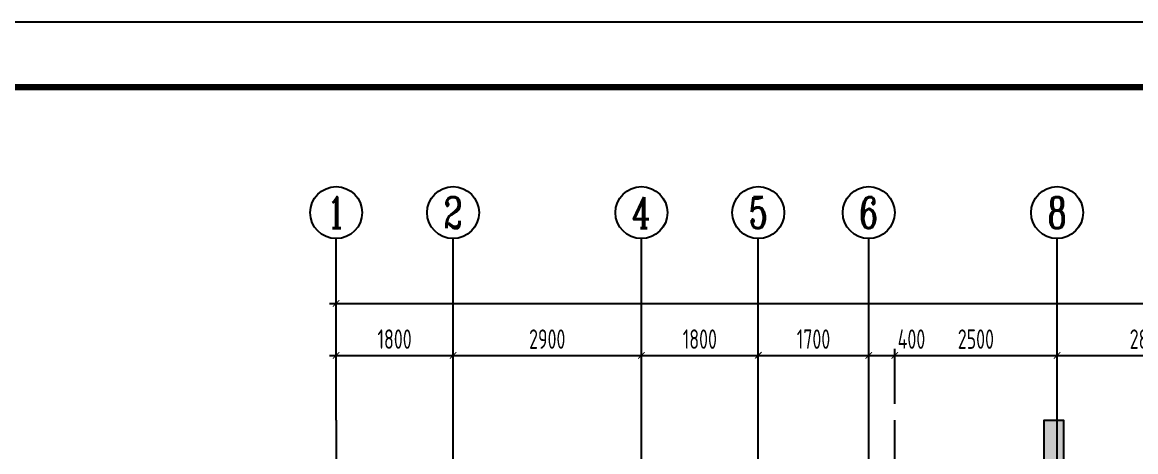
# Model space of a CAD drawing. Extents: x -668857 to 185752, y -270966 to 286822.
# Drawn here: x -323170 to -306025, y 219563 to 226182 of the extents above; entities that cross this region are included whole.
import ezdxf
from ezdxf.enums import TextEntityAlignment as Align

# ---------------------------------------------------------------- set-up
doc = ezdxf.new("R2010")
doc.units = 0
doc.header["$LTSCALE"] = 1000
doc.linetypes.add('DOTE', pattern=[2.42, 2, -0.2, 0.02, -0.2])
doc.layers.get('0').update_dxf_attribs({"linetype": 'CONTINUOUS'})
doc.layers.get('DEFPOINTS').update_dxf_attribs({"linetype": 'CONTINUOUS'})
for name, color, linetype in [('-TK', 7, 'CONTINUOUS'), ('A-AXIS', 1, 'CONTINUOUS'), ('A-DOTE', 10, 'DOTE'), ('AXIS_NUM', 7, 'CONTINUOUS'), ('S-Q墙实线', 6, 'CONTINUOUS'), ('S-Y一般标注', 3, 'CONTINUOUS'), ('底图$0$PUB_HATCH', 252, 'CONTINUOUS')]:
    doc.layers.add(name, color=color, linetype=linetype)
doc.styles.add('TSSD_Axis', font='complex.shx', dxfattribs={"width": 0.7, "bigfont": 'hztxt.shx'})
doc.styles.add('TSSD_DIMENSION', font='Tssdeng.shx', dxfattribs={"width": 0.7, "bigfont": 'tssdchn.shx'})
doc.dimstyles.new('TSSD_100_100', dxfattribs={"dimtxt": 300, "dimasz": 100, "dimexe": 100, "dimexo": 250, "dimgap": 100, "dimtad": 1, "dimdec": 0, "dimzin": 0, "dimdsep": 46, "dimtxsty": 'TSSD_DIMENSION', "dimblk": 'ARCHTICK', "dimcen": 0, "dimdle": 100, "dimclrt": 7, "dimadec": 0, "dimazin": 0, "dimtfac": 1, "dimtdec": 0, "dimtix": 1, "dimtmove": 2, "dimatfit": 3, "dimldrblk": 'ARCHTICK', "dimfxl": 1, "dimtolj": 1, "dimtzin": 0, "dimarcsym": 0})

# ---------------------------------------------------------------- blocks, each defined once
blk = doc.blocks.new('ts_axno')
at = {"color": 0, "linetype": 'ByBlock', "lineweight": -2}
blk.add_circle((0, 0), 0.5, dxfattribs=at)
at = {"color": 0, "linetype": 'ByBlock', "lineweight": -2, "style": 'TSSD_Axis', "width": 0.7}
blk.add_attdef('A', text='', height=0.6, dxfattribs=at).set_placement((0, 0), align=Align.MIDDLE_CENTER)
blk = doc.blocks.new('_ArchTick')
at = {"color": 0, "linetype": 'ByBlock', "const_width": 0.15}
blk.add_lwpolyline([(-0.5, -0.5), (0.5, 0.5)], dxfattribs=at)
blk = doc.blocks.new('*D914')
at = {"layer": 'DEFPOINTS', "color": 0, "transparency": 16777216}
for p in [(6400, 24738), (4600, 23738), (6400, 23738)]:
    blk.add_point(p, dxfattribs=at)
at = {"layer": 'S-Y一般标注', "color": 0, "lineweight": -2, "transparency": 16777216}
for p, q in [((4500, 24738), (6500, 24738)), ((4600, 23988), (4600, 24838)), ((6400, 23988), (6400, 24838))]:
    blk.add_line(p, q, dxfattribs=at)
at = {"layer": 'S-Y一般标注', "color": 0, "lineweight": -2, "transparency": 16777216, "xscale": 100, "yscale": 100, "zscale": 100, "rotation": 180}
blk.add_blockref('_ArchTick', (4600, 24738), dxfattribs=at)
at = {"layer": 'S-Y一般标注', "color": 0, "lineweight": -2, "transparency": 16777216, "xscale": 100, "yscale": 100, "zscale": 100}
blk.add_blockref('_ArchTick', (6400, 24738), dxfattribs=at)
at = {"layer": 'S-Y一般标注', "color": 7, "transparency": 16777216, "insert": (5500, 24988), "char_height": 300, "attachment_point": 5, "style": 'TSSD_DIMENSION'}
blk.add_mtext('\\A1;1800', dxfattribs=at)
blk = doc.blocks.new('*D915')
at = {"layer": 'DEFPOINTS', "color": 0, "transparency": 16777216}
for p in [(9300, 24738), (6400, 23738), (9300, 23738)]:
    blk.add_point(p, dxfattribs=at)
at = {"layer": 'S-Y一般标注', "color": 0, "lineweight": -2, "transparency": 16777216}
for p, q in [((6300, 24738), (9400, 24738)), ((6400, 23988), (6400, 24838)), ((9300, 23988), (9300, 24838))]:
    blk.add_line(p, q, dxfattribs=at)
at = {"layer": 'S-Y一般标注', "color": 0, "lineweight": -2, "transparency": 16777216, "xscale": 100, "yscale": 100, "zscale": 100, "rotation": 180}
blk.add_blockref('_ArchTick', (6400, 24738), dxfattribs=at)
at = {"layer": 'S-Y一般标注', "color": 0, "lineweight": -2, "transparency": 16777216, "xscale": 100, "yscale": 100, "zscale": 100}
blk.add_blockref('_ArchTick', (9300, 24738), dxfattribs=at)
at = {"layer": 'S-Y一般标注', "color": 7, "transparency": 16777216, "insert": (7850, 24988), "char_height": 300, "attachment_point": 5, "style": 'TSSD_DIMENSION'}
blk.add_mtext('\\A1;2900', dxfattribs=at)
blk = doc.blocks.new('*D916')
at = {"layer": 'DEFPOINTS', "color": 0, "transparency": 16777216}
for p in [(11100, 24738), (9300, 23738), (11100, 23738)]:
    blk.add_point(p, dxfattribs=at)
at = {"layer": 'S-Y一般标注', "color": 0, "lineweight": -2, "transparency": 16777216}
for p, q in [((9200, 24738), (11200, 24738)), ((9300, 23988), (9300, 24838)), ((11100, 23988), (11100, 24838))]:
    blk.add_line(p, q, dxfattribs=at)
at = {"layer": 'S-Y一般标注', "color": 0, "lineweight": -2, "transparency": 16777216, "xscale": 100, "yscale": 100, "zscale": 100, "rotation": 180}
blk.add_blockref('_ArchTick', (9300, 24738), dxfattribs=at)
at = {"layer": 'S-Y一般标注', "color": 0, "lineweight": -2, "transparency": 16777216, "xscale": 100, "yscale": 100, "zscale": 100}
blk.add_blockref('_ArchTick', (11100, 24738), dxfattribs=at)
at = {"layer": 'S-Y一般标注', "color": 7, "transparency": 16777216, "insert": (10200, 24988), "char_height": 300, "attachment_point": 5, "style": 'TSSD_DIMENSION'}
blk.add_mtext('\\A1;1800', dxfattribs=at)
blk = doc.blocks.new('*D917')
at = {"layer": 'DEFPOINTS', "color": 0, "transparency": 16777216}
for p in [(12800, 24738), (11100, 23738), (12800, 23738)]:
    blk.add_point(p, dxfattribs=at)
at = {"layer": 'S-Y一般标注', "color": 0, "lineweight": -2, "transparency": 16777216}
for p, q in [((11000, 24738), (12900, 24738)), ((11100, 23988), (11100, 24838)), ((12800, 23988), (12800, 24838))]:
    blk.add_line(p, q, dxfattribs=at)
at = {"layer": 'S-Y一般标注', "color": 0, "lineweight": -2, "transparency": 16777216, "xscale": 100, "yscale": 100, "zscale": 100, "rotation": 180}
blk.add_blockref('_ArchTick', (11100, 24738), dxfattribs=at)
at = {"layer": 'S-Y一般标注', "color": 0, "lineweight": -2, "transparency": 16777216, "xscale": 100, "yscale": 100, "zscale": 100}
blk.add_blockref('_ArchTick', (12800, 24738), dxfattribs=at)
at = {"layer": 'S-Y一般标注', "color": 7, "transparency": 16777216, "insert": (11950, 24988), "char_height": 300, "attachment_point": 5, "style": 'TSSD_DIMENSION'}
blk.add_mtext('\\A1;1700', dxfattribs=at)
blk = doc.blocks.new('*D918')
at = {"layer": 'DEFPOINTS', "color": 0, "transparency": 16777216}
for p in [(13200, 24738), (12800, 23738), (13200, 23738)]:
    blk.add_point(p, dxfattribs=at)
at = {"layer": 'S-Y一般标注', "color": 0, "lineweight": -2, "transparency": 16777216}
for p, q in [((12700, 24738), (13300, 24738)), ((12800, 23988), (12800, 24838)), ((13200, 23988), (13200, 24838))]:
    blk.add_line(p, q, dxfattribs=at)
at = {"layer": 'S-Y一般标注', "color": 0, "lineweight": -2, "transparency": 16777216, "xscale": 100, "yscale": 100, "zscale": 100, "rotation": 180}
blk.add_blockref('_ArchTick', (12800, 24738), dxfattribs=at)
at = {"layer": 'S-Y一般标注', "color": 0, "lineweight": -2, "transparency": 16777216, "xscale": 100, "yscale": 100, "zscale": 100}
blk.add_blockref('_ArchTick', (13200, 24738), dxfattribs=at)
at = {"layer": 'S-Y一般标注', "color": 7, "transparency": 16777216, "insert": (13458, 24988), "char_height": 300, "attachment_point": 5, "style": 'TSSD_DIMENSION'}
blk.add_mtext('\\A1;400', dxfattribs=at)
blk = doc.blocks.new('*D919')
at = {"layer": 'DEFPOINTS', "color": 0, "transparency": 16777216}
for p in [(18500, 24738), (15700, 23738), (18500, 23738)]:
    blk.add_point(p, dxfattribs=at)
at = {"layer": 'S-Y一般标注', "color": 0, "lineweight": -2, "transparency": 16777216}
for p, q in [((15600, 24738), (18600, 24738)), ((15700, 23988), (15700, 24838)), ((18500, 23988), (18500, 24838))]:
    blk.add_line(p, q, dxfattribs=at)
at = {"layer": 'S-Y一般标注', "color": 0, "lineweight": -2, "transparency": 16777216, "xscale": 100, "yscale": 100, "zscale": 100, "rotation": 180}
blk.add_blockref('_ArchTick', (15700, 24738), dxfattribs=at)
at = {"layer": 'S-Y一般标注', "color": 0, "lineweight": -2, "transparency": 16777216, "xscale": 100, "yscale": 100, "zscale": 100}
blk.add_blockref('_ArchTick', (18500, 24738), dxfattribs=at)
at = {"layer": 'S-Y一般标注', "color": 7, "transparency": 16777216, "insert": (17100, 24988), "char_height": 300, "attachment_point": 5, "style": 'TSSD_DIMENSION'}
blk.add_mtext('\\A1;2800', dxfattribs=at)
blk = doc.blocks.new('*D936')
at = {"layer": 'DEFPOINTS', "color": 0, "transparency": 16777216}
for p in [(54600, 25538), (4600, 23738), (54600, 23738)]:
    blk.add_point(p, dxfattribs=at)
at = {"layer": 'S-Y一般标注', "color": 0, "lineweight": -2, "transparency": 16777216}
for p, q in [((4600, 23988), (4600, 25638)), ((54600, 23988), (54600, 25638)), ((4500, 25538), (54700, 25538))]:
    blk.add_line(p, q, dxfattribs=at)
at = {"layer": 'S-Y一般标注', "color": 0, "lineweight": -2, "transparency": 16777216, "xscale": 100, "yscale": 100, "zscale": 100, "rotation": 180}
blk.add_blockref('_ArchTick', (4600, 25538), dxfattribs=at)
at = {"layer": 'S-Y一般标注', "color": 0, "lineweight": -2, "transparency": 16777216, "xscale": 100, "yscale": 100, "zscale": 100}
blk.add_blockref('_ArchTick', (54600, 25538), dxfattribs=at)
at = {"layer": 'S-Y一般标注', "color": 7, "transparency": 16777216, "insert": (29600, 25788), "char_height": 300, "attachment_point": 5, "style": 'TSSD_DIMENSION'}
blk.add_mtext('\\A1;50000', dxfattribs=at)
blk = doc.blocks.new('*D949')
at = {"layer": 'DEFPOINTS', "color": 0, "transparency": 16777216}
for p in [(15700, 24738), (13200, 23738), (15700, 23738)]:
    blk.add_point(p, dxfattribs=at)
at = {"layer": 'S-Y一般标注', "color": 0, "lineweight": -2, "transparency": 16777216}
for p, q in [((13100, 24738), (15800, 24738)), ((13200, 23988), (13200, 24838)), ((15700, 23988), (15700, 24838))]:
    blk.add_line(p, q, dxfattribs=at)
at = {"layer": 'S-Y一般标注', "color": 0, "lineweight": -2, "transparency": 16777216, "xscale": 100, "yscale": 100, "zscale": 100, "rotation": 180}
blk.add_blockref('_ArchTick', (13200, 24738), dxfattribs=at)
at = {"layer": 'S-Y一般标注', "color": 0, "lineweight": -2, "transparency": 16777216, "xscale": 100, "yscale": 100, "zscale": 100}
blk.add_blockref('_ArchTick', (15700, 24738), dxfattribs=at)
at = {"layer": 'S-Y一般标注', "color": 7, "transparency": 16777216, "insert": (14450, 24988), "char_height": 300, "attachment_point": 5, "style": 'TSSD_DIMENSION'}
blk.add_mtext('\\A1;2500', dxfattribs=at)
blk = doc.blocks.new('A1')
blk.add_lwpolyline([(0, 59400), (0, 0), (84100, 0), (84100, 59400)], close=True)
at = {"const_width": 100}
blk.add_lwpolyline([(2500, 58400), (2500, 1000), (83100, 1000), (83100, 58400)], close=True, dxfattribs=at)
blk = doc.blocks.new('20210825.02044469')
at = {"layer": 'A-AXIS'}
for p, q in [((4600, 23738.1), (4600, 26538.1)), ((6400, 23738.1), (6400, 26538.1)), ((9300, 23738.1), (9300, 26538.1)), ((11100, 23738.1), (11100, 26538.1)), ((12800, 23738.1), (12800, 26538.1)), ((15700, 23738.1), (15700, 26538.1))]:
    blk.add_line(p, q, dxfattribs=at)
at = {"layer": 'A-DOTE'}
for p, q in [((4600, 23738.1), (4600, 5400)), ((6400, 12700), (6400, 23738.1)), ((9300, 12700), (9300, 23738.1)), ((11100, 12700), (11100, 23738.1)), ((12800, 15500), (12800, 23738.1)), ((13200, 19400), (13200, 23738.1)), ((15700, 14900.3), (15700, 23738.1))]:
    blk.add_line(p, q, dxfattribs=at)
at = {"layer": 'A-AXIS'}
ref = blk.add_blockref('ts_axno', (4600, 26938.1), dxfattribs=dict(at, xscale=800, yscale=800, zscale=800))
ref.add_attrib('1', '1', dxfattribs={"layer": 'AXIS_NUM', "height": 480, "style": 'TSSD_Axis', "width": 0.7}).set_placement((4600, 26938.1), align=Align.MIDDLE_CENTER)
ref = blk.add_blockref('ts_axno', (6400, 26938.1), dxfattribs=dict(at, xscale=800, yscale=800, zscale=800))
ref.add_attrib('2', '2', dxfattribs={"layer": 'AXIS_NUM', "height": 480, "style": 'TSSD_Axis', "width": 0.7}).set_placement((6400, 26938.1), align=Align.MIDDLE_CENTER)
ref = blk.add_blockref('ts_axno', (9300, 26938.1), dxfattribs=dict(at, xscale=800, yscale=800, zscale=800))
ref.add_attrib('3', '4', dxfattribs={"layer": 'AXIS_NUM', "height": 480, "style": 'TSSD_Axis', "width": 0.7}).set_placement((9300, 26938.1), align=Align.MIDDLE_CENTER)
ref = blk.add_blockref('ts_axno', (11100, 26938.1), dxfattribs=dict(at, xscale=800, yscale=800, zscale=800))
ref.add_attrib('4', '5', dxfattribs={"layer": 'AXIS_NUM', "height": 480, "style": 'TSSD_Axis', "width": 0.7}).set_placement((11100, 26938.1), align=Align.MIDDLE_CENTER)
ref = blk.add_blockref('ts_axno', (12800, 26938.1), dxfattribs=dict(at, xscale=800, yscale=800, zscale=800))
ref.add_attrib('5', '6', dxfattribs={"layer": 'AXIS_NUM', "height": 480, "style": 'TSSD_Axis', "width": 0.7}).set_placement((12800, 26938.1), align=Align.MIDDLE_CENTER)
ref = blk.add_blockref('ts_axno', (15700, 26938.1), dxfattribs=dict(at, xscale=800, yscale=800, zscale=800))
ref.add_attrib('6', '8', dxfattribs={"layer": 'AXIS_NUM', "height": 480, "style": 'TSSD_Axis', "width": 0.7}).set_placement((15700, 26938.1), align=Align.MIDDLE_CENTER)
at = {"layer": 'S-Y一般标注'}
for base, p1, p2, picture, middle in [((54600, 25538.1), (4600, 23738.1), (54600, 23738.1), '*D936', (29600, 25788.1)), ((6400, 24738.1), (4600, 23738.1), (6400, 23738.1), '*D914', (5500, 24988.1)), ((9300, 24738.1), (6400, 23738.1), (9300, 23738.1), '*D915', (7850, 24988.1)), ((11100, 24738.1), (9300, 23738.1), (11100, 23738.1), '*D916', (10200, 24988.1)), ((12800, 24738.1), (11100, 23738.1), (12800, 23738.1), '*D917', (11950, 24988.1)), ((15700, 24738.1), (13200, 23738.1), (15700, 23738.1), '*D949', (14450, 24988.1)), ((18500, 24738.1), (15700, 23738.1), (18500, 23738.1), '*D919', (17100, 24988.1))]:
    dim = blk.add_linear_dim(base=base, p1=p1, p2=p2, dimstyle='TSSD_100_100', dxfattribs=at)
    dim.commit()
    dim.dimension.update_dxf_attribs({"geometry": picture, "text_midpoint": middle})
dim = blk.add_linear_dim(base=(13200, 24738.1), p1=(12800, 23738.1), p2=(13200, 23738.1), dimstyle='TSSD_100_100', dxfattribs=at)
dim.commit()
dim.dimension.update_dxf_attribs({"geometry": '*D918', "text_midpoint": (13458.1, 24988.1), "dimtype": 160})

msp = doc.modelspace()

# ---------------------------------------------------------------- hatches: boundary and pattern name
at = {"layer": '底图$0$PUB_HATCH', "linetype": 'ByBlock'}
h = msp.add_hatch(dxfattribs=at)
h.set_pattern_fill('钢筋混凝土', color=8, scale=50)
h.set_pattern_definition([(45, (-1214874.19, 467081.16), (-88.388348, 88.388348), []), (50, (-1214874.2, 467081.16), (358.63009, -31.37607), [37.5, -412.5]), (355, (-1214874.2, 467081.16), (-69.37567, 376.09607), [30, -330]), (100.4514, (-1214844.3, 467078.55), (289.25469, 344.71977), [31.8701, -350.57106]), (46.1842, (-1214874.2, 467181.16), (533.62052, -82.7595), [56.25, -618.75]), (96.6356, (-1214829.7, 467174.27), (467.33135, 487.05894), [47.80514, -525.8565]), (351.1842, (-1214874.2, 467181.16), (467.33097, 487.0593), [45, -495]), (21, (-1214824.2, 467156.16), (298.45353, -201.309445), [37.5, -412.5]), (326, (-1214824.2, 467156.16), (121.65767, 362.57502), [30, -330]), (71.4514, (-1214799.32, 467139.4), (420.11131, 161.26525), [31.8701, -350.57106]), (37.5, (-1214874.19, 467081.16), (6.079928, 166.446927), [0, -326, 0, -335, 0, -331.25]), (7.5, (-1214874.19, 467081.16), (131.53477, 197.205856), [0, -191, 0, -318.5, 0, -126.25]), (327.5, (-1214985.69, 467081.16), (266.911218, -11.277436), [0, -125, 0, -390, 0, -517.5]), (317.5, (-1215035.7, 467081.16), (291.593085, 50.05249), [0, -162.5, 0, -259, 0, -367.5])])
h.paths.add_polyline_path([(-318536.55, 213705.59), (-311736.68, 213710.58), (-311736.68, 215910.58), (-307436.68, 215910.58), (-307436.68, 220048.69), (-307136.68, 220048.69), (-307136.68, 215610.58), (-311436.68, 215610.58), (-311436.68, 213410.58), (-318236.55, 213405.59), (-318236.55, 200210.62), (-318236.55, 200215.61), (-318239.13, 199913.29), (-318536.55, 199910.62)])

# ---------------------------------------------------------------- linework, layer by layer
at = {"layer": 'S-Q墙实线', "linetype": 'ByBlock'}
msp.add_lwpolyline([(-318536.55, 213705.59), (-311736.68, 213710.58), (-311736.68, 215910.58), (-307436.68, 215910.58), (-307436.68, 220048.69), (-307136.68, 220048.69), (-307136.68, 215610.58), (-311436.68, 215610.58), (-311436.68, 213410.58), (-318236.55, 213405.59), (-318236.55, 200210.62), (-318236.55, 200215.61), (-318239.13, 199913.29), (-318239.13, 199913.29), (-318239.13, 199913.29), (-318536.55, 199910.62)], close=True, dxfattribs=at)

# ---------------------------------------------------------------- block references
at = {"layer": '-TK'}
msp.add_blockref('A1', (-332090.94, 166782.28), dxfattribs=at)
at = {"layer": 'A-DOTE'}
msp.add_blockref('20210825.02044469', (-322936.68, 196310.57), dxfattribs=at)

doc.saveas('drawing.dxf')
